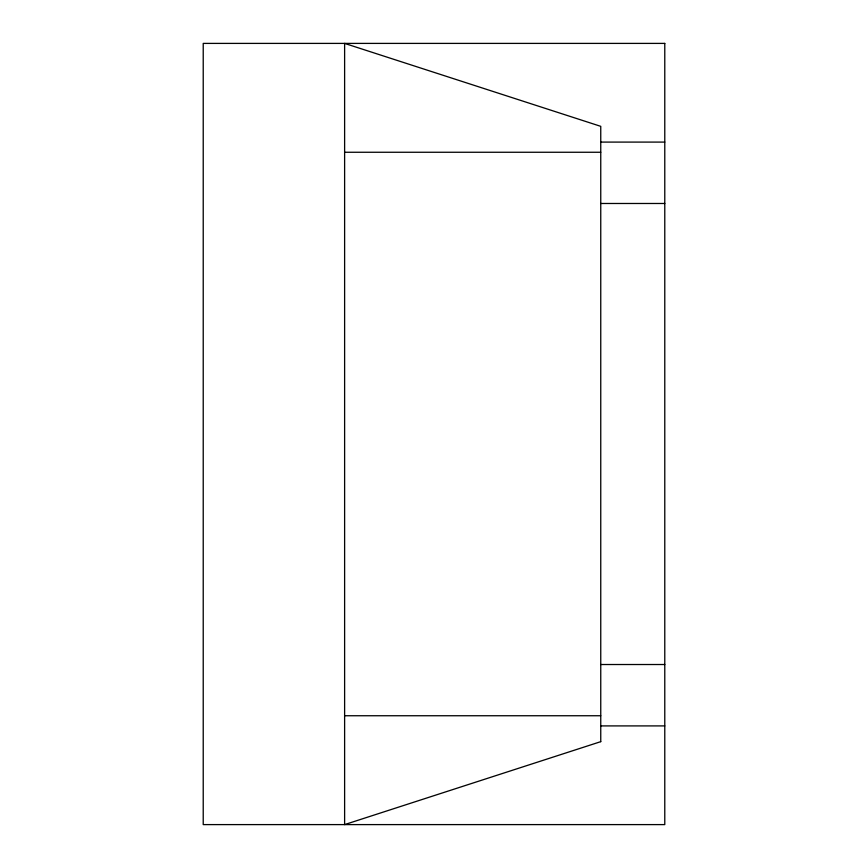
<?xml version="1.0" encoding="UTF-8"?>
<svg xmlns="http://www.w3.org/2000/svg" width="868" height="868" viewBox="0 0 868 868"><rect width="100%" height="100%" fill="white"/><g stroke="black" fill="none" stroke-linecap="round" stroke-linejoin="round"><path stroke-width="1.3" d="M600.754 142.092L664.779 142.092M344.618 152.258L600.754 152.258M600.754 203.481L664.779 203.481M600.754 664.519L664.779 664.519M344.618 715.742L600.754 715.742M600.754 725.908L664.779 725.908M600.754 741.663L344.618 824.6L344.618 43.4L600.754 126.337L600.754 741.663M664.779 43.4L203.221 43.4L203.221 824.6L664.779 824.6L664.779 43.4"/></g></svg>
